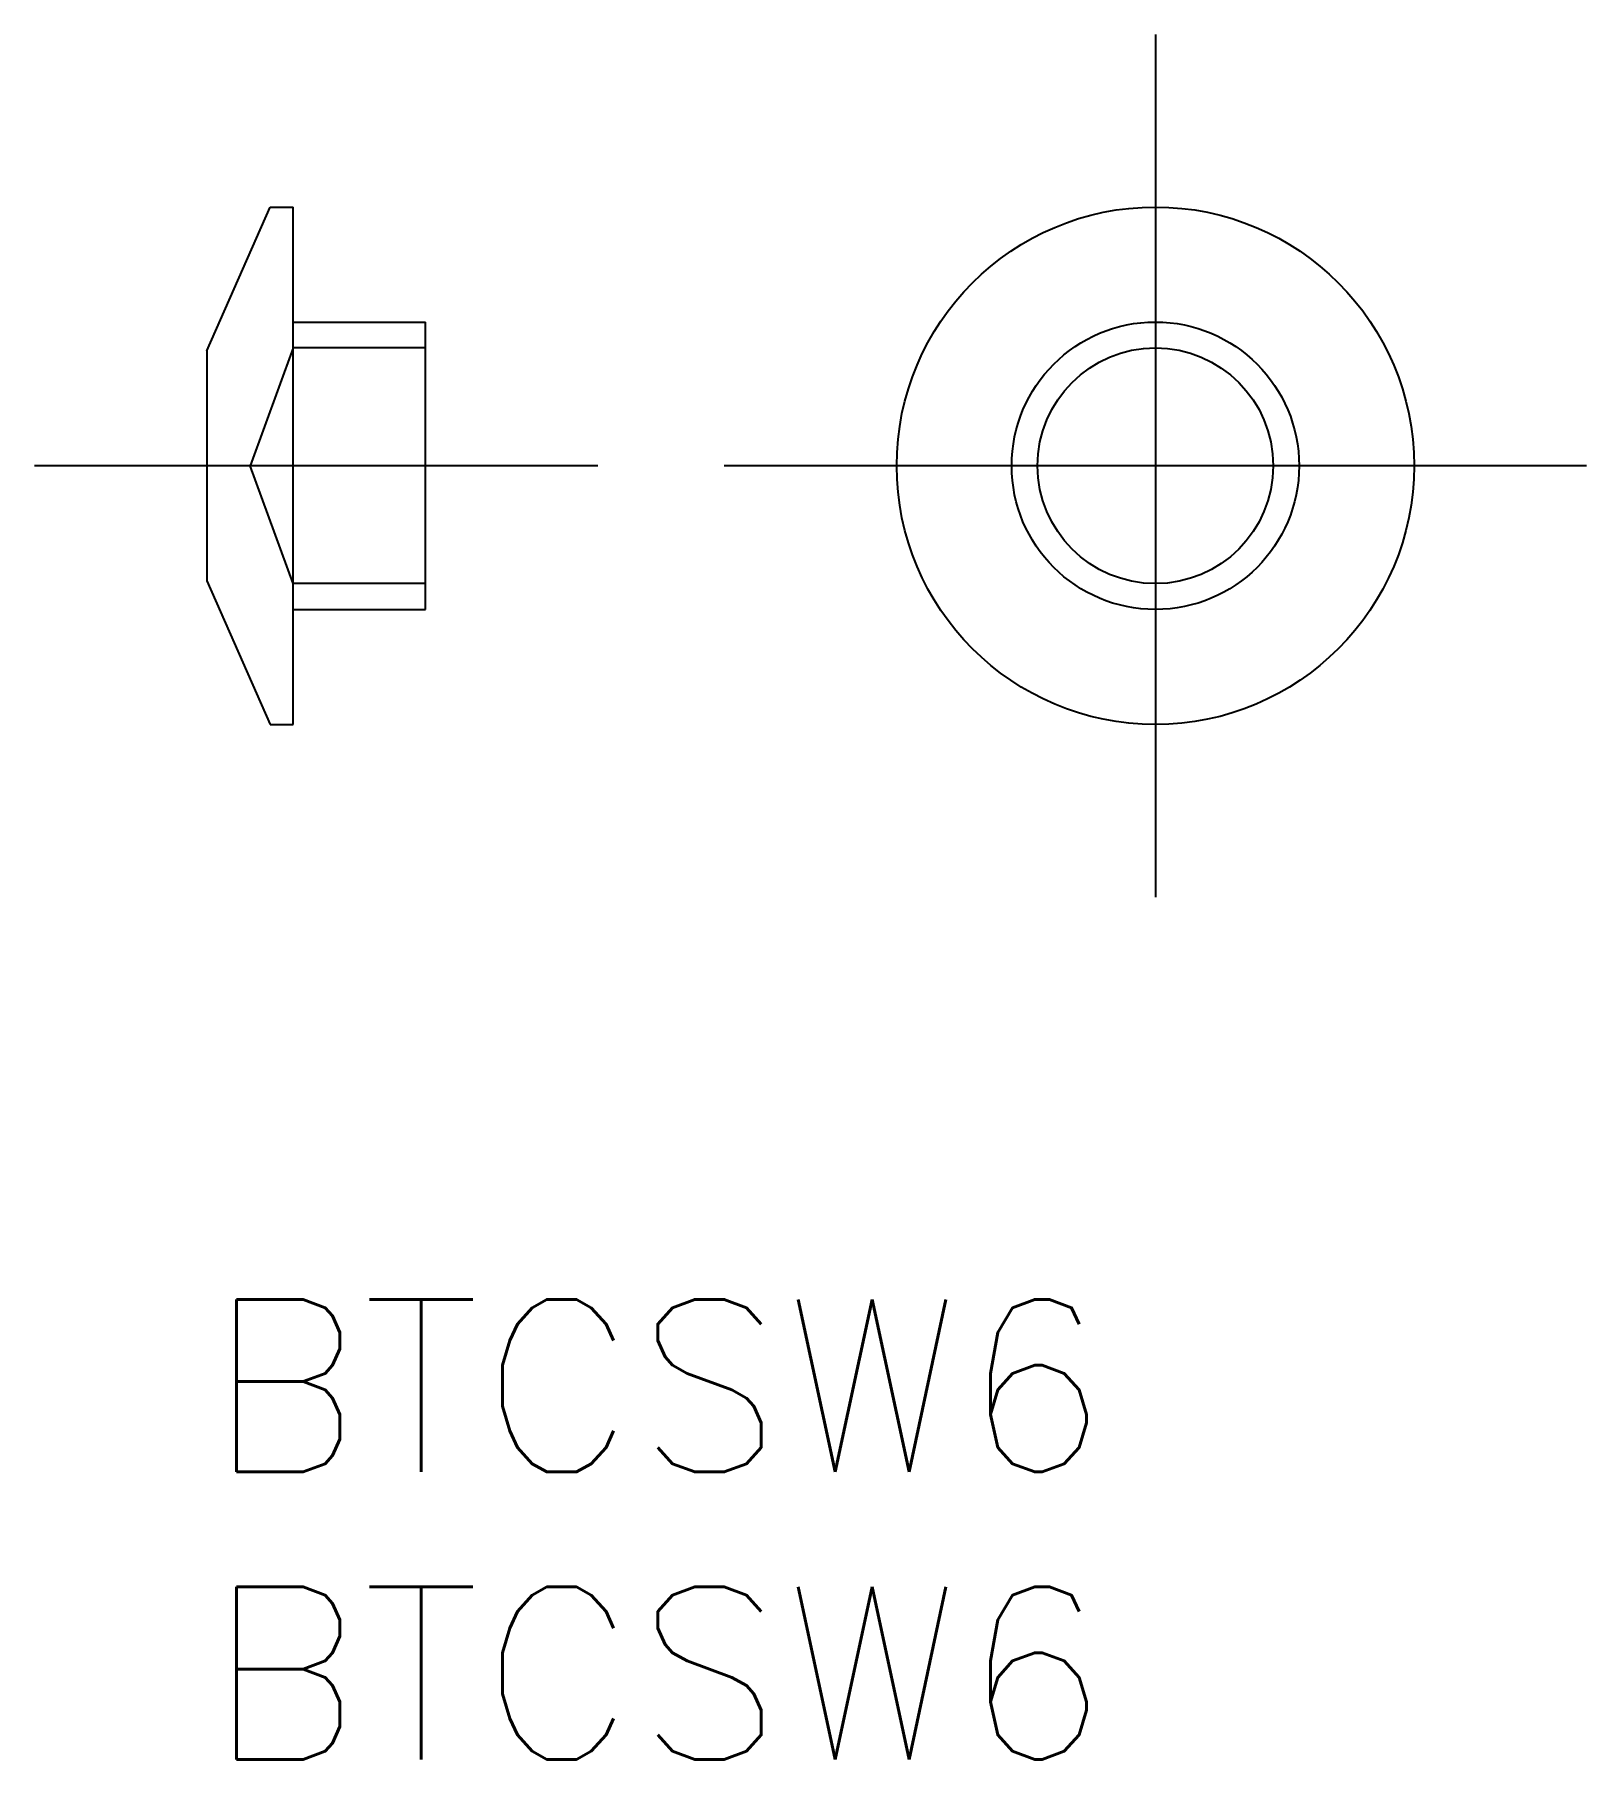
# Model space of a CAD drawing. Extents: x -3 to 24, y -8 to 22.
import ezdxf

# ---------------------------------------------------------------- set-up
doc = ezdxf.new("R2010")
doc.units = 0
doc.header["$LTSCALE"] = 0.5
doc.linetypes.add('CENTER', pattern=[50.8, 31.75, -6.35, 6.35, -6.35])
doc.linetypes.add('DASHED', pattern=[19.05, 12.7, -6.35])
for name, color, linetype in [('MSM_CENTER', 1, 'CENTER'), ('MSM_CONTINUOUS', 7, 'CONTINUOUS'), ('MSM_DASHED', 4, 'DASHED'), ('MSM_PART_NUMBER', 7, 'CONTINUOUS')]:
    doc.layers.add(name, color=color, linetype=linetype)
doc.styles.get("Standard").update_dxf_attribs({"font": 'txt.shx', "height": 1, "bigfont": 'bigfont.shx'})

# ---------------------------------------------------------------- blocks, each defined once
blk = doc.blocks.new('*U5')
at = {"layer": 'MSM_PART_NUMBER'}
blk.add_text('BTCSW6', height=3, dxfattribs=at).set_placement((0, -3))
blk = doc.blocks.new('*U6')
at = {"layer": 'MSM_PART_NUMBER'}
blk.add_text('BTCSW6', height=3, dxfattribs=at).set_placement((0, -8))

msp = doc.modelspace()

# ---------------------------------------------------------------- linework, layer by layer
at = {"layer": 'MSM_CENTER'}
for p, q in [((16.5, 22), (16.5, 7)), ((6.8, 14.5), (-3, 14.5)), ((24, 14.5), (9, 14.5))]:
    msp.add_line(p, q, dxfattribs=at)
at = {"layer": 'MSM_CONTINUOUS'}
for p, q in [((0, 16.5), (1.1, 19)), ((1.1, 19), (1.5, 19)), ((1.5, 10), (1.5, 19)), ((1.5, 17), (3.8, 17)), ((3.8, 12), (3.8, 17)), ((0, 16.5), (0, 12.5)), ((0, 12.5), (1.1, 10)), ((1.5, 12), (3.8, 12)), ((1.1, 10), (1.5, 10))]:
    msp.add_line(p, q, dxfattribs=at)
for radius in [4.5, 2.5, 2.05]:
    msp.add_circle((16.5, 14.5), radius, dxfattribs=at)
at = {"layer": 'MSM_DASHED'}
for p, q in [((1.5, 16.55), (0.754, 14.5)), ((3.8, 16.55), (1.5, 16.55)), ((1.5, 12.45), (0.754, 14.5)), ((3.8, 12.45), (1.5, 12.45))]:
    msp.add_line(p, q, dxfattribs=at)

# ---------------------------------------------------------------- block references
at = {"layer": 'MSM_CONTINUOUS'}
for name in ['*U5', '*U6']:
    msp.add_blockref(name, (0, 0), dxfattribs=at)

doc.saveas('drawing.dxf')
